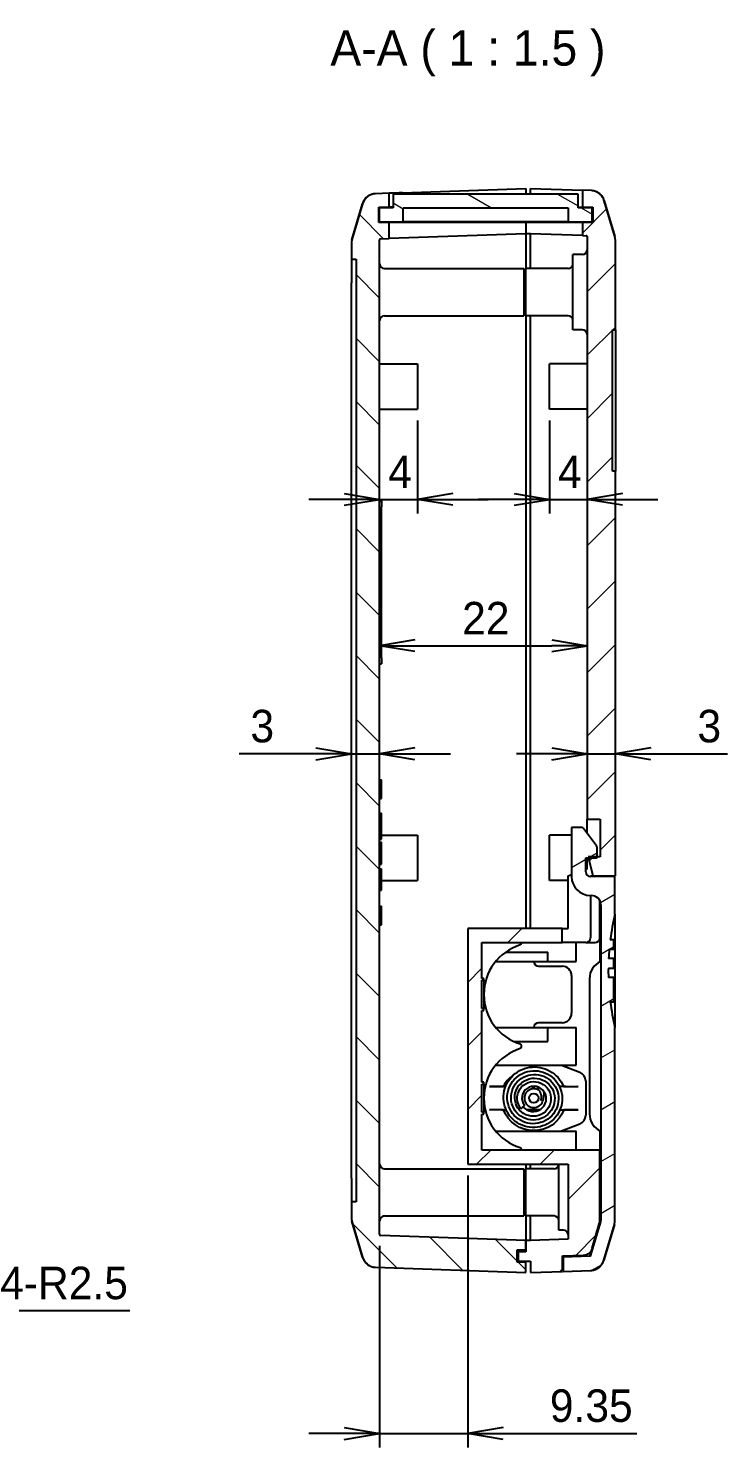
# Model space of a CAD drawing. Header units: millimetres. Extents: x 22 to 621, y 9 to 437.
# Drawn here: x 170 to 244.2, y 168.2 to 318.7 of the extents above; entities that cross this region are included whole.
import ezdxf

# ---------------------------------------------------------------- set-up
doc = ezdxf.new("R2010")
doc.units = ezdxf.units.MM
doc.header["$LTSCALE"] = 1.5
for name, color, linetype, lineweight in [('Dimension (ISO)', 7, 'Continuous', 25), ('Hatch (ISO)', 1, 'Continuous', 18), ('Symbol (ISO)', 7, 'Continuous', 25), ('Visible (ISO)', 7, 'Continuous', 25)]:
    doc.layers.add(name, color=color, linetype=linetype, lineweight=lineweight)
doc.styles.add('Label Text (JIS)', font='MS PGothic.ttf')
doc.styles.add('Note Text (JIS)', font='MS PGothic.ttf')
doc.dimstyles.new('Default (JIS)', dxfattribs={"dimscale": 1.5, "dimtxt": 2.3, "dimasz": 2.5, "dimexe": 1, "dimexo": 0.8, "dimgap": 0.8, "dimtad": 1, "dimtoh": 1, "dimrnd": 1e-08, "dimdsep": 46, "dimtxsty": 'Note Text (JIS)', "dimblk": 'OPEN', "dimcen": 0.09, "dimdle": 5, "dimclrd": 100, "dimclre": 100, "dimclrt": 7, "dimadec": 0, "dimazin": 2, "dimtfac": 1, "dimtmove": 0, "dimatfit": 3, "dimldrblk": 'OPEN', "dimfxl": 1, "dimtolj": 1, "dimtzin": 0, "dimlwd": 25, "dimlwe": 25, "dimarcsym": 0})

# ---------------------------------------------------------------- blocks, each defined once
blk = doc.blocks.new('_Open')
at = {"color": 0, "linetype": 'ByBlock', "lineweight": -2}
for p, q in [((-1, 0.167), (0, 0)), ((-1, -0.167), (0, 0)), ((0, 0), (-1, 0))]:
    blk.add_line(p, q, dxfattribs=at)
blk = doc.blocks.new('*D17')
at = {"layer": 'Defpoints', "color": 0}
for p in [(211.28, 278.32), (211.28, 268.74), (207.28, 267.02)]:
    blk.add_point(p, dxfattribs=at)
at = {"layer": 'Dimension (ISO)', "color": 100, "lineweight": 25}
for p, q in [((211.28, 277.12), (211.28, 267.24)), ((203.53, 268.74), (199.78, 268.74)), ((207.28, 268.74), (211.28, 268.74)), ((215.03, 268.74), (218.78, 268.74))]:
    blk.add_line(p, q, dxfattribs=at)
at = {"layer": 'Dimension (ISO)', "color": 100, "lineweight": 25, "xscale": 3.75, "yscale": 3.75, "zscale": 3.75}
blk.add_blockref('_Open', (207.28, 268.74), dxfattribs=at)
at = {"layer": 'Dimension (ISO)', "color": 100, "lineweight": 25, "xscale": 3.75, "yscale": 3.75, "zscale": 3.75, "rotation": 180}
blk.add_blockref('_Open', (211.28, 268.74), dxfattribs=at)
at = {"layer": 'Dimension (ISO)', "color": 7, "lineweight": 25, "insert": (208.19, 271.67), "char_height": 3.45, "attachment_point": 4, "style": 'Note Text (JIS)'}
blk.add_mtext('\\A1;4', dxfattribs=at)
blk = doc.blocks.new('*D18')
at = {"layer": 'Defpoints', "color": 0}
for p in [(225.28, 278.32), (229.28, 268.74), (229.28, 268.74)]:
    blk.add_point(p, dxfattribs=at)
at = {"layer": 'Dimension (ISO)', "color": 100, "lineweight": 25}
for p, q in [((225.28, 277.12), (225.28, 267.24)), ((221.53, 268.74), (217.78, 268.74)), ((225.28, 268.74), (229.28, 268.74)), ((233.03, 268.74), (236.78, 268.74))]:
    blk.add_line(p, q, dxfattribs=at)
at = {"layer": 'Dimension (ISO)', "color": 100, "lineweight": 25, "xscale": 3.75, "yscale": 3.75, "zscale": 3.75}
blk.add_blockref('_Open', (225.28, 268.74), dxfattribs=at)
at = {"layer": 'Dimension (ISO)', "color": 100, "lineweight": 25, "xscale": 3.75, "yscale": 3.75, "zscale": 3.75, "rotation": 180}
blk.add_blockref('_Open', (229.28, 268.74), dxfattribs=at)
at = {"layer": 'Dimension (ISO)', "color": 7, "lineweight": 25, "insert": (226.19, 271.67), "char_height": 3.45, "attachment_point": 4, "style": 'Note Text (JIS)'}
blk.add_mtext('\\A1;4', dxfattribs=at)
blk = doc.blocks.new('*D19')
at = {"layer": 'Defpoints', "color": 0}
for p in [(207.28, 296.28), (204.28, 291.72), (207.28, 241.75)]:
    blk.add_point(p, dxfattribs=at)
at = {"layer": 'Dimension (ISO)', "color": 100, "lineweight": 25}
for p, q in [((204.28, 241.75), (192.38, 241.75)), ((200.53, 241.75), (196.78, 241.75)), ((204.28, 241.75), (207.28, 241.75)), ((211.03, 241.75), (214.78, 241.75))]:
    blk.add_line(p, q, dxfattribs=at)
at = {"layer": 'Dimension (ISO)', "color": 100, "lineweight": 25, "xscale": 3.75, "yscale": 3.75, "zscale": 3.75}
blk.add_blockref('_Open', (204.28, 241.75), dxfattribs=at)
at = {"layer": 'Dimension (ISO)', "color": 100, "lineweight": 25, "xscale": 3.75, "yscale": 3.75, "zscale": 3.75, "rotation": 180}
blk.add_blockref('_Open', (207.28, 241.75), dxfattribs=at)
at = {"layer": 'Dimension (ISO)', "color": 7, "lineweight": 25, "insert": (193.58, 244.67), "char_height": 3.45, "attachment_point": 4, "style": 'Note Text (JIS)'}
blk.add_mtext('\\A1;3', dxfattribs=at)
blk = doc.blocks.new('*D20')
at = {"layer": 'Defpoints', "color": 0}
for p in [(229.28, 253.89), (232.28, 253.89), (232.28, 241.75)]:
    blk.add_point(p, dxfattribs=at)
at = {"layer": 'Dimension (ISO)', "color": 100, "lineweight": 25}
for p, q in [((225.53, 241.75), (221.78, 241.75)), ((229.28, 241.75), (232.28, 241.75)), ((232.28, 241.75), (244.18, 241.75)), ((236.03, 241.75), (239.78, 241.75))]:
    blk.add_line(p, q, dxfattribs=at)
at = {"layer": 'Dimension (ISO)', "color": 100, "lineweight": 25, "xscale": 3.75, "yscale": 3.75, "zscale": 3.75}
blk.add_blockref('_Open', (229.28, 241.75), dxfattribs=at)
at = {"layer": 'Dimension (ISO)', "color": 100, "lineweight": 25, "xscale": 3.75, "yscale": 3.75, "zscale": 3.75, "rotation": 180}
blk.add_blockref('_Open', (232.28, 241.75), dxfattribs=at)
at = {"layer": 'Dimension (ISO)', "color": 7, "lineweight": 25, "insert": (240.98, 244.67), "char_height": 3.45, "attachment_point": 4, "style": 'Note Text (JIS)'}
blk.add_mtext('\\A1;3', dxfattribs=at)
blk = doc.blocks.new('*D21')
at = {"layer": 'Defpoints', "color": 0}
for p in [(207.28, 253.22), (229.28, 253.22), (229.28, 253.22)]:
    blk.add_point(p, dxfattribs=at)
at = {"layer": 'Dimension (ISO)', "color": 100, "lineweight": 25}
blk.add_line((211.03, 253.22), (225.53, 253.22), dxfattribs=at)
at = {"layer": 'Dimension (ISO)', "color": 100, "lineweight": 25, "xscale": 3.75, "yscale": 3.75, "zscale": 3.75, "rotation": 180}
blk.add_blockref('_Open', (207.28, 253.22), dxfattribs=at)
at = {"layer": 'Dimension (ISO)', "color": 100, "lineweight": 25, "xscale": 3.75, "yscale": 3.75, "zscale": 3.75}
blk.add_blockref('_Open', (229.28, 253.22), dxfattribs=at)
at = {"layer": 'Dimension (ISO)', "color": 7, "lineweight": 25, "insert": (216.03, 256.14), "char_height": 3.45, "attachment_point": 4, "style": 'Note Text (JIS)'}
blk.add_mtext('\\A1;22', dxfattribs=at)
blk = doc.blocks.new('*D22')
at = {"layer": 'Defpoints', "color": 0}
for p in [(216.63, 198.22), (207.28, 190.76), (216.63, 169.65)]:
    blk.add_point(p, dxfattribs=at)
at = {"layer": 'Dimension (ISO)', "color": 100, "lineweight": 25}
for p, q in [((216.63, 197.02), (216.63, 168.15)), ((207.28, 189.56), (207.28, 168.15)), ((203.53, 169.65), (199.78, 169.65)), ((207.28, 169.65), (216.63, 169.65)), ((216.63, 169.65), (234.54, 169.65)), ((220.38, 169.65), (224.13, 169.65))]:
    blk.add_line(p, q, dxfattribs=at)
at = {"layer": 'Dimension (ISO)', "color": 100, "lineweight": 25, "xscale": 3.75, "yscale": 3.75, "zscale": 3.75}
blk.add_blockref('_Open', (207.28, 169.65), dxfattribs=at)
at = {"layer": 'Dimension (ISO)', "color": 100, "lineweight": 25, "xscale": 3.75, "yscale": 3.75, "zscale": 3.75, "rotation": 180}
blk.add_blockref('_Open', (216.63, 169.65), dxfattribs=at)
at = {"layer": 'Dimension (ISO)', "color": 7, "lineweight": 25, "insert": (225.33, 172.58), "char_height": 3.45, "attachment_point": 4, "style": 'Note Text (JIS)'}
blk.add_mtext('\\A1;9.35', dxfattribs=at)
blk = doc.blocks.new('*D32')
at = {"layer": 'Defpoints', "color": 0}
for p in [(157.73, 196.72), (158.98, 194.56)]:
    blk.add_point(p, dxfattribs=at)
at = {"layer": 'Dimension (ISO)', "color": 100, "lineweight": 25}
for p, q in [((165.84, 182.67), (160.85, 191.31)), ((180.8, 182.67), (165.84, 182.67))]:
    blk.add_line(p, q, dxfattribs=at)
at = {"layer": 'Dimension (ISO)', "color": 100, "lineweight": 25, "xscale": 3.75, "yscale": 3.75, "zscale": 3.75, "rotation": 120.0000000000111}
blk.add_blockref('_Open', (158.98, 194.56), dxfattribs=at)
at = {"layer": 'Dimension (ISO)', "color": 7, "lineweight": 25, "insert": (167.04, 185.6), "char_height": 3.45, "attachment_point": 4, "style": 'Note Text (JIS)'}
blk.add_mtext('\\A1;4-R2.5', dxfattribs=at)

msp = doc.modelspace()

# ---------------------------------------------------------------- hatches: boundary and pattern name
at = {"layer": 'Hatch (ISO)'}
h = msp.add_hatch(dxfattribs=at)
h.set_pattern_fill('ANSI31', color=256, scale=38.1, angle=270, style=0)
h.set_pattern_definition([(315, (12.515, -53.971), (3.367596, 3.367596), [])])
edge = h.paths.add_edge_path()
edge.add_spline(control_points=[(204.343, 296.287), (204.322, 296.218), (204.307, 296.147), (204.286, 296.004), (204.281, 295.932), (204.281, 295.86)], knot_values=[-0.0432842, -0.0432842, -0.0432842, -0.0432842, -0.0216421, -0.0216421, 0, 0, 0, 0], degree=3, periodic=0)
edge.add_line((204.281, 295.86), (204.281, 294.224))
edge.add_line((204.281, 294.224), (204.781, 294.224))
edge.add_line((204.781, 294.224), (204.781, 194.224))
edge.add_line((204.781, 194.224), (204.281, 194.224))
edge.add_line((204.281, 194.224), (204.281, 192.588))
edge.add_spline(control_points=[(204.281, 192.588), (204.281, 192.516), (204.286, 192.444), (204.307, 192.301), (204.322, 192.23), (204.343, 192.161)], knot_values=[-0.0432842, -0.0432842, -0.0432842, -0.0432842, -0.0216421, -0.0216421, 0, 0, 0, 0], degree=3, periodic=0)
edge.add_line((204.343, 192.161), (205.473, 188.352))
edge.add_spline(control_points=[(205.473, 188.352), (205.506, 188.24), (205.553, 188.132), (205.67, 187.929), (205.74, 187.834), (205.955, 187.607), (206.115, 187.493), (206.471, 187.332), (206.663, 187.287), (206.859, 187.28)], knot_values=[-0.1875661, -0.1875661, -0.1875661, -0.1875661, -0.1523797, -0.1523797, -0.1171933, -0.1171933, -0.0585967, -0.0585967, 0, 0, 0, 0], degree=3, periodic=0)
edge.add_line((206.859, 187.28), (222.781, 186.724))
edge.add_line((222.781, 186.724), (222.781, 187.824))
edge.add_line((222.781, 187.824), (221.881, 187.824))
edge.add_line((221.881, 187.824), (221.881, 189.124))
edge.add_line((221.881, 189.124), (222.781, 189.124))
edge.add_line((222.781, 189.124), (222.781, 190.126))
edge.add_line((222.781, 190.126), (207.377, 190.664))
edge.add_ellipse((207.381, 190.764), major_axis=(-0.0035, -0.0999), ratio=1, start_angle=272, end_angle=360, ccw=False)
edge.add_line((207.281, 190.764), (207.281, 296.283))
edge.add_ellipse((207.381, 296.283), major_axis=(0, 0.1), ratio=1, start_angle=2, end_angle=90, ccw=False)
edge.add_line((207.377, 296.383), (208.281, 296.415))
edge.add_line((208.281, 296.415), (208.281, 298.124))
edge.add_line((208.281, 298.124), (207.181, 298.124))
edge.add_line((207.181, 298.124), (207.181, 299.724))
edge.add_line((207.181, 299.724), (208.281, 299.724))
edge.add_line((208.281, 299.724), (208.281, 301.218))
edge.add_line((208.281, 301.218), (206.859, 301.168))
edge.add_spline(control_points=[(206.859, 301.168), (206.741, 301.164), (206.625, 301.146), (206.399, 301.084), (206.29, 301.039), (206.016, 300.888), (205.865, 300.762), (205.62, 300.457), (205.528, 300.283), (205.473, 300.096)], knot_values=[-0.1875661, -0.1875661, -0.1875661, -0.1875661, -0.1523797, -0.1523797, -0.1171933, -0.1171933, -0.0585967, -0.0585967, 0, 0, 0, 0], degree=3, periodic=0)
edge.add_line((205.473, 300.096), (204.343, 296.287))
h = msp.add_hatch(dxfattribs=at)
h.set_pattern_fill('ANSI31', color=256, scale=38.1, angle=285, style=0)
h.set_pattern_definition([(330, (12.515, -53.971), (2.38125, 4.124446), [])])
h.paths.add_polyline_path([(229.831, 298.174), (229.831, 299.674), (228.331, 299.674), (228.331, 301.124), (208.731, 301.124), (208.731, 299.674), (207.231, 299.674), (207.231, 298.174), (209.781, 298.174), (209.781, 299.674), (227.281, 299.674), (227.281, 298.174)])
h = msp.add_hatch(dxfattribs=at)
h.set_pattern_fill('ANSI31', color=256, scale=38.1, style=0)
h.set_pattern_definition([(45, (12.515, -53.971), (-3.367596, 3.367596), [])])
edge = h.paths.add_edge_path()
edge.add_line((228.781, 301.532), (228.781, 299.724))
edge.add_line((228.781, 299.724), (229.881, 299.724))
edge.add_line((229.881, 299.724), (229.881, 298.124))
edge.add_line((229.881, 298.124), (228.781, 298.124))
edge.add_line((228.781, 298.124), (228.781, 296.729))
edge.add_line((228.781, 296.729), (229.184, 296.715))
edge.add_ellipse((229.181, 296.615), major_axis=(0.0999, -0.0035), ratio=1, start_angle=2, end_angle=90, ccw=False)
edge.add_line((229.281, 296.615), (229.281, 234.824))
edge.add_line((229.281, 234.824), (230.681, 234.824))
edge.add_line((230.681, 234.824), (230.681, 230.824))
edge.add_line((230.681, 230.824), (230.331, 230.824))
edge.add_line((230.331, 230.824), (229.381, 230.824))
edge.add_line((229.381, 230.824), (229.406, 230.724))
edge.add_line((229.406, 230.724), (229.88, 228.824))
edge.add_line((229.88, 228.824), (232.281, 228.824))
edge.add_line((232.281, 228.824), (232.281, 271.724))
edge.add_line((232.281, 271.724), (231.981, 271.724))
edge.add_line((231.981, 271.724), (231.981, 286.724))
edge.add_line((231.981, 286.724), (232.281, 286.724))
edge.add_line((232.281, 286.724), (232.281, 296.192))
edge.add_spline(control_points=[(232.281, 296.192), (232.281, 296.264), (232.276, 296.336), (232.255, 296.479), (232.239, 296.549), (232.219, 296.619)], knot_values=[-0.0432842, -0.0432842, -0.0432842, -0.0432842, -0.0216421, -0.0216421, 0, 0, 0, 0], degree=3, periodic=0)
edge.add_line((232.219, 296.619), (231.089, 300.427))
edge.add_spline(control_points=[(231.089, 300.427), (231.055, 300.54), (231.009, 300.648), (230.892, 300.851), (230.822, 300.946), (230.607, 301.173), (230.446, 301.287), (230.09, 301.448), (229.898, 301.493), (229.703, 301.5)], knot_values=[-0.1875661, -0.1875661, -0.1875661, -0.1875661, -0.1523797, -0.1523797, -0.1171933, -0.1171933, -0.0585967, -0.0585967, 0, 0, 0, 0], degree=3, periodic=0)
edge.add_line((229.703, 301.5), (228.781, 301.532))
edge = h.paths.add_edge_path()
edge.add_line((221.981, 188.924), (221.981, 187.924))
edge.add_line((221.981, 187.924), (223.281, 187.924))
edge.add_line((223.281, 187.924), (223.281, 186.724))
edge.add_line((223.281, 186.724), (226.681, 186.843))
edge.add_line((226.681, 186.843), (226.681, 188.494))
edge.add_line((226.681, 188.494), (228.903, 188.571))
edge.add_ellipse((228.868, 189.571), major_axis=(0.035, -0.999), ratio=1, start_angle=0, end_angle=72.21328)
edge.add_line((229.83, 189.299), (230.593, 191.998))
edge.add_ellipse((229.631, 192.27), major_axis=(0.962, -0.272), ratio=1, start_angle=0, end_angle=15.78672)
edge.add_line((230.631, 192.27), (230.631, 199.724))
edge.add_line((230.631, 199.724), (218.131, 199.724))
edge.add_line((218.131, 199.724), (218.131, 203.524))
edge.add_line((218.131, 203.524), (218.331, 203.524))
edge.add_line((218.331, 203.524), (218.331, 203.724))
edge.add_line((218.331, 203.724), (218.131, 203.724))
edge.add_line((218.131, 203.724), (218.131, 206.724))
edge.add_line((218.131, 206.724), (218.331, 206.724))
edge.add_line((218.331, 206.724), (218.331, 206.924))
edge.add_line((218.331, 206.924), (218.131, 206.924))
edge.add_line((218.131, 206.924), (218.131, 214.524))
edge.add_line((218.131, 214.524), (218.331, 214.524))
edge.add_line((218.331, 214.524), (218.331, 214.724))
edge.add_line((218.331, 214.724), (218.131, 214.724))
edge.add_line((218.131, 214.724), (218.131, 217.724))
edge.add_line((218.131, 217.724), (218.331, 217.724))
edge.add_line((218.331, 217.724), (218.331, 217.924))
edge.add_line((218.331, 217.924), (218.131, 217.924))
edge.add_line((218.131, 217.924), (218.131, 221.724))
edge.add_line((218.131, 221.724), (226.631, 221.724))
edge.add_line((226.631, 221.724), (226.631, 223.224))
edge.add_line((226.631, 223.224), (216.631, 223.224))
edge.add_line((216.631, 223.224), (216.631, 198.224))
edge.add_line((216.631, 198.224), (227.281, 198.224))
edge.add_line((227.281, 198.224), (227.281, 190.266))
edge.add_line((227.281, 190.266), (223.281, 190.126))
edge.add_line((223.281, 190.126), (222.781, 190.126))
edge.add_line((222.781, 190.126), (222.781, 189.124))
edge.add_line((222.781, 189.124), (222.781, 188.924))
edge.add_line((222.781, 188.924), (221.981, 188.924))
h = msp.add_hatch(dxfattribs=at)
h.set_pattern_fill('ANSI31', color=256, scale=38.1, angle=345, style=0)
h.set_pattern_definition([(30, (12.515, -53.971), (-2.38125, 4.124446), [])])
edge = h.paths.add_edge_path()
edge.add_spline(control_points=[(232.169, 191.829), (232.189, 191.899), (232.205, 191.969), (232.226, 192.112), (232.231, 192.184), (232.231, 192.256)], knot_values=[-0.0432842, -0.0432842, -0.0432842, -0.0432842, -0.0216421, -0.0216421, 0, 0, 0, 0], degree=3, periodic=0)
edge.add_line((232.231, 192.256), (232.231, 212.724))
edge.add_ellipse((257.595, 218.724), major_axis=(-25.364, -6), ratio=1, start_angle=353.92219, end_angle=360, ccw=False)
edge.add_line((231.738, 215.443), (232.131, 215.443))
edge.add_line((232.131, 215.443), (232.131, 218.024))
edge.add_line((232.131, 218.024), (231.54, 218.024))
edge.add_ellipse((257.595, 218.724), major_axis=(-26.055, -0.7), ratio=1, start_angle=357.80155, end_angle=360, ccw=False)
edge.add_line((231.533, 219.024), (232.131, 219.024))
edge.add_line((232.131, 219.024), (232.131, 220.024))
edge.add_line((232.131, 220.024), (231.563, 220.024))
edge.add_ellipse((257.595, 218.724), major_axis=(-26.032, 1.3), ratio=1, start_angle=357.79635, end_angle=360, ccw=False)
edge.add_line((231.633, 221.024), (232.131, 221.024))
edge.add_line((232.131, 221.024), (232.131, 222.024))
edge.add_line((232.131, 222.024), (231.741, 222.024))
edge.add_ellipse((257.595, 218.724), major_axis=(3.3, 25.855), ratio=1, start_angle=83.96489, end_angle=90, ccw=False)
edge.add_line((232.231, 224.724), (232.231, 228.724))
edge.add_line((232.231, 228.724), (229.631, 228.724))
edge.add_ellipse((229.631, 229.224), major_axis=(0, -0.5), ratio=1, start_angle=270, end_angle=360, ccw=False)
edge.add_line((229.131, 229.224), (229.131, 230.724))
edge.add_line((229.131, 230.724), (229.406, 230.724))
edge.add_line((229.406, 230.724), (230.331, 230.724))
edge.add_line((230.331, 230.724), (230.331, 230.824))
edge.add_line((230.331, 230.824), (230.331, 231.857))
edge.add_ellipse((230.131, 231.857), major_axis=(0.2, 0), ratio=1, start_angle=0, end_angle=36.8699)
edge.add_line((230.291, 231.977), (228.891, 233.844))
edge.add_ellipse((228.731, 233.724), major_axis=(-0.12, 0.16), ratio=1, start_angle=270, end_angle=323.1301)
edge.add_line((228.731, 233.924), (227.631, 233.924))
edge.add_line((227.631, 233.924), (227.631, 228.724))
edge.add_ellipse((229.631, 228.724), major_axis=(-2, 0), ratio=1, start_angle=0, end_angle=90)
edge.add_line((229.631, 226.724), (229.731, 226.724))
edge.add_ellipse((229.731, 225.724), major_axis=(0, 1), ratio=1, start_angle=270, end_angle=360, ccw=False)
edge.add_line((230.731, 225.724), (230.731, 192.401))
edge.add_spline(control_points=[(230.731, 192.401), (230.731, 192.353), (230.727, 192.305), (230.714, 192.21), (230.703, 192.163), (230.69, 192.117)], knot_values=[-0.0288561, -0.0288561, -0.0288561, -0.0288561, -0.0144281, -0.0144281, 0, 0, 0, 0], degree=3, periodic=0)
edge.add_line((230.69, 192.117), (229.601, 188.447))
edge.add_line((229.601, 188.447), (226.731, 188.347))
edge.add_line((226.731, 188.347), (226.731, 186.846))
edge.add_line((226.731, 186.846), (229.653, 186.948))
edge.add_spline(control_points=[(229.653, 186.948), (229.77, 186.952), (229.887, 186.97), (230.113, 187.033), (230.222, 187.077), (230.496, 187.228), (230.647, 187.355), (230.892, 187.659), (230.983, 187.833), (231.039, 188.021)], knot_values=[-0.1875661, -0.1875661, -0.1875661, -0.1875661, -0.1523797, -0.1523797, -0.1171933, -0.1171933, -0.0585967, -0.0585967, 0, 0, 0, 0], degree=3, periodic=0)
edge.add_line((231.039, 188.021), (232.169, 191.829))

# ---------------------------------------------------------------- linework, layer by layer
at = {"layer": 'Visible (ISO)'}
for p, q in [((208.281, 301.218), (206.859, 301.168)), ((208.281, 299.724), (208.281, 301.218)), ((228.331, 301.124), (208.731, 301.124)), ((208.731, 301.124), (208.731, 299.674)), ((209.72, 301.268), (222.781, 301.724)), ((222.781, 301.724), (222.781, 301.124)), ((223.281, 301.124), (223.281, 301.724)), ((223.281, 301.724), (228.781, 301.532)), ((228.331, 299.674), (228.331, 301.124)), ((228.781, 301.532), (228.781, 299.724)), ((229.703, 301.5), (228.781, 301.532)), ((205.473, 300.096), (204.343, 296.287)), ((204.343, 296.287), (205.466, 300.084)), ((207.181, 298.124), (207.181, 299.724)), ((207.181, 299.724), (208.281, 299.724)), ((208.731, 299.674), (207.231, 299.674)), ((207.231, 299.674), (207.231, 298.174)), ((208.731, 299.724), (208.281, 299.724)), ((209.781, 298.174), (209.781, 299.674)), ((209.781, 299.674), (227.281, 299.674)), ((227.281, 299.674), (227.281, 298.174)), ((228.331, 299.724), (228.781, 299.724)), ((229.831, 299.674), (228.331, 299.674)), ((228.781, 299.724), (229.881, 299.724)), ((229.831, 298.174), (229.831, 299.674)), ((229.881, 299.724), (229.881, 298.124)), ((232.219, 296.619), (231.089, 300.427)), ((231.096, 300.416), (232.219, 296.618)), ((208.281, 298.124), (207.181, 298.124)), ((207.231, 298.174), (209.781, 298.174)), ((208.281, 296.415), (208.281, 298.124)), ((222.781, 298.124), (208.281, 298.124)), ((227.281, 298.174), (209.781, 298.174)), ((222.781, 298.174), (222.781, 298.124)), ((222.781, 298.124), (222.781, 296.921)), ((222.781, 298.124), (222.781, 296.921)), ((228.781, 298.124), (222.781, 298.124)), ((227.281, 298.174), (229.831, 298.174)), ((229.881, 298.124), (228.781, 298.124)), ((228.781, 298.124), (228.781, 296.729)), ((222.781, 296.921), (208.281, 296.415)), ((223.281, 296.921), (222.781, 296.921)), ((222.781, 296.921), (222.781, 293.224)), ((228.781, 296.729), (223.281, 296.921)), ((223.281, 293.224), (223.281, 296.921)), ((228.781, 296.729), (229.184, 296.715)), ((229.281, 296.615), (229.281, 234.824)), ((204.281, 295.86), (204.281, 294.224)), ((207.281, 190.764), (207.281, 296.283)), ((207.377, 296.383), (208.281, 296.415)), ((232.281, 286.724), (232.281, 296.192)), ((204.281, 294.224), (204.781, 294.224)), ((204.281, 294.224), (204.281, 291.724)), ((204.781, 294.224), (204.781, 194.224)), ((227.781, 286.724), (227.781, 294.724)), ((228.781, 294.724), (227.781, 294.724)), ((207.781, 293.224), (222.581, 293.224)), ((222.581, 293.224), (222.581, 288.224)), ((222.781, 288.224), (222.781, 293.224)), ((227.281, 293.224), (222.781, 293.224)), ((204.281, 196.724), (204.281, 291.724)), ((207.781, 288.224), (222.581, 288.224)), ((222.781, 288.224), (222.781, 223.224)), ((222.781, 288.224), (222.781, 223.224)), ((227.281, 288.224), (222.781, 288.224)), ((223.281, 223.224), (223.281, 288.224)), ((228.781, 286.724), (227.781, 286.724)), ((231.981, 271.724), (231.981, 286.724)), ((231.981, 286.724), (232.281, 286.724)), ((232.281, 286.724), (232.281, 284.724)), ((232.281, 284.724), (232.281, 273.724)), ((207.281, 283.124), (211.281, 283.124)), ((211.281, 283.124), (211.281, 278.324)), ((225.281, 278.324), (225.281, 283.124)), ((229.281, 283.124), (225.281, 283.124)), ((207.281, 278.324), (211.281, 278.324)), ((229.281, 278.324), (225.281, 278.324)), ((232.281, 273.724), (232.281, 271.724)), ((232.281, 271.724), (231.981, 271.724)), ((232.281, 228.824), (232.281, 271.724)), ((207.281, 268.604), (207.481, 268.604)), ((207.481, 268.604), (207.481, 267.964)), ((207.481, 251.944), (207.481, 267.964)), ((207.481, 251.944), (207.481, 251.304)), ((207.281, 251.304), (207.481, 251.304)), ((207.281, 238.977), (207.481, 238.977)), ((207.281, 238.763), (207.481, 238.763)), ((207.481, 238.763), (207.481, 238.977)), ((207.481, 237.016), (207.481, 238.763)), ((207.281, 237.016), (207.481, 237.016)), ((207.281, 235.454), (207.481, 235.454)), ((207.281, 234.966), (207.481, 234.966)), ((207.481, 234.966), (207.481, 235.454)), ((207.481, 234.606), (207.481, 234.966)), ((207.281, 234.606), (207.481, 234.606)), ((207.281, 233.535), (207.481, 233.535)), ((207.481, 233.535), (207.481, 234.606)), ((207.481, 233.175), (207.481, 233.535)), ((228.731, 233.924), (227.631, 233.924)), ((227.631, 233.924), (227.631, 228.724)), ((230.291, 231.977), (228.891, 233.844)), ((229.281, 234.824), (230.681, 234.824)), ((229.281, 233.324), (229.281, 234.824)), ((230.681, 234.824), (230.681, 230.824)), ((207.281, 233.175), (207.481, 233.175)), ((207.281, 232.687), (207.481, 232.687)), ((207.281, 232.376), (207.481, 232.376)), ((207.481, 232.687), (207.481, 233.175)), ((207.481, 233.124), (211.281, 233.124)), ((207.481, 230.975), (207.481, 232.376)), ((211.281, 233.124), (211.281, 228.324)), ((225.281, 228.324), (225.281, 233.124)), ((227.631, 233.124), (225.281, 233.124)), ((230.331, 230.724), (230.331, 231.857)), ((207.481, 230.326), (207.481, 230.975)), ((229.131, 229.224), (229.131, 230.724)), ((229.131, 230.724), (230.331, 230.724)), ((229.281, 229.552), (229.281, 230.724)), ((230.681, 230.824), (229.381, 230.824)), ((229.381, 230.824), (229.88, 228.824)), ((207.281, 230.055), (207.481, 230.055)), ((207.281, 229.553), (207.481, 229.553)), ((207.481, 230.055), (207.481, 230.326)), ((207.481, 229.319), (207.481, 229.553)), ((207.481, 228.411), (207.481, 229.319)), ((227.281, 228.824), (227.631, 228.951)), ((229.131, 229.497), (229.281, 229.552)), ((207.481, 227.539), (207.481, 228.411)), ((207.481, 228.324), (211.281, 228.324)), ((207.481, 227.285), (207.481, 227.539)), ((227.281, 228.324), (225.281, 228.324)), ((227.281, 223.224), (227.281, 228.824)), ((229.631, 228.824), (229.631, 228.724)), ((229.631, 228.824), (229.88, 228.824)), ((232.231, 228.724), (229.631, 228.724)), ((229.88, 228.824), (232.281, 228.824)), ((230.631, 228.724), (230.631, 228.824)), ((232.231, 224.724), (232.231, 228.724)), ((207.281, 227.285), (207.481, 227.285)), ((229.631, 226.724), (229.631, 222.224)), ((229.631, 226.724), (229.731, 226.724)), ((230.631, 222.224), (230.631, 226.16)), ((207.281, 225.576), (207.481, 225.576)), ((207.481, 223.831), (207.481, 225.576)), ((230.731, 225.724), (230.731, 192.401)), ((232.231, 224.724), (232.231, 212.724)), ((207.281, 223.831), (207.481, 223.831)), ((207.281, 223.614), (207.481, 223.614)), ((207.481, 223.614), (207.481, 223.831)), ((226.631, 223.224), (216.631, 223.224)), ((216.631, 223.224), (216.631, 198.224)), ((226.631, 221.724), (226.631, 223.224)), ((226.631, 223.224), (227.281, 223.224)), ((218.131, 217.924), (218.131, 221.724)), ((218.131, 221.724), (226.631, 221.724)), ((222.331, 221.665), (222.331, 221.724)), ((229.131, 221.724), (226.631, 221.724)), ((228.131, 219.724), (228.131, 221.724)), ((229.131, 221.724), (230.131, 221.724)), ((230.631, 222.224), (230.631, 219.677)), ((232.131, 222.024), (231.741, 222.024)), ((232.131, 221.024), (232.131, 222.024)), ((220.669, 220.724), (225.131, 220.724)), ((225.131, 219.724), (225.131, 220.724)), ((232.131, 220.024), (231.563, 220.024)), ((231.633, 221.024), (232.131, 221.024)), ((232.131, 219.024), (232.131, 220.024)), ((219.588, 219.724), (225.131, 219.724)), ((224.131, 219.224), (226.631, 219.224)), ((225.131, 219.724), (228.131, 219.724)), ((231.533, 219.024), (232.131, 219.024)), ((218.331, 217.924), (218.131, 217.924)), ((218.131, 214.724), (218.131, 217.724)), ((218.131, 217.724), (218.331, 217.724)), ((218.331, 217.724), (218.331, 217.924)), ((218.331, 217.724), (218.331, 214.724)), ((227.631, 218.224), (227.631, 214.224)), ((229.531, 217.891), (229.531, 203.557)), ((232.131, 218.024), (231.54, 218.024)), ((232.131, 215.443), (232.131, 218.024)), ((231.738, 215.443), (232.131, 215.443)), ((218.331, 214.724), (218.131, 214.724)), ((218.131, 206.924), (218.131, 214.524)), ((218.131, 214.524), (218.331, 214.524)), ((218.331, 214.524), (218.331, 214.724)), ((219.588, 212.724), (225.131, 212.724)), ((226.631, 213.224), (224.131, 213.224)), ((225.131, 211.224), (225.131, 212.724)), ((225.131, 212.724), (228.131, 212.724)), ((228.131, 208.724), (228.131, 212.724)), ((232.231, 192.256), (232.231, 212.724)), ((221.54, 211.224), (225.131, 211.224)), ((222.331, 210.665), (222.331, 210.783)), ((219.588, 208.724), (228.131, 208.724)), ((226.556, 208.724), (228.493, 207.972)), ((218.331, 206.924), (218.131, 206.924)), ((218.131, 203.724), (218.131, 206.724)), ((218.131, 206.724), (218.331, 206.724)), ((218.331, 206.724), (218.331, 206.924)), ((218.331, 206.724), (218.331, 203.724)), ((218.943, 206.464), (218.943, 206.474)), ((218.943, 206.474), (220.415, 206.474)), ((218.953, 206.464), (218.943, 206.464)), ((219.117, 206.464), (218.953, 206.464)), ((220.223, 206.464), (219.117, 206.464)), ((220.641, 206.464), (220.223, 206.464)), ((223.466, 206.474), (223.799, 206.474)), ((227.039, 206.464), (226.347, 206.464)), ((226.778, 206.474), (228.319, 206.474)), ((227.039, 206.464), (228.145, 206.464)), ((228.145, 206.464), (228.309, 206.464)), ((228.319, 206.464), (228.309, 206.464)), ((228.319, 206.474), (228.319, 206.464)), ((229.131, 207.04), (229.131, 203.408)), ((218.331, 203.724), (218.131, 203.724)), ((218.131, 199.724), (218.131, 203.524)), ((218.131, 203.524), (218.331, 203.524)), ((218.331, 203.524), (218.331, 203.724)), ((218.943, 203.974), (218.943, 203.984)), ((218.943, 203.984), (218.953, 203.984)), ((220.415, 203.974), (218.943, 203.974)), ((219.117, 203.984), (218.953, 203.984)), ((220.223, 203.984), (219.117, 203.984)), ((220.223, 203.984), (220.696, 203.984)), ((222.269, 204.108), (222.656, 204.425)), ((224.241, 203.974), (222.889, 203.974)), ((226.406, 203.984), (227.039, 203.984)), ((228.319, 203.974), (226.826, 203.974)), ((227.039, 203.984), (228.145, 203.984)), ((228.145, 203.984), (228.309, 203.984)), ((228.309, 203.984), (228.319, 203.984)), ((228.319, 203.984), (228.319, 203.974)), ((228.493, 202.476), (226.556, 201.724)), ((230.631, 201.771), (230.631, 199.724)), ((219.588, 201.724), (228.131, 201.724)), ((228.131, 199.724), (228.131, 201.724)), ((230.631, 199.724), (218.131, 199.724)), ((222.331, 199.724), (222.331, 199.783)), ((230.631, 192.27), (230.631, 199.724)), ((207.781, 197.724), (222.581, 197.724)), ((216.631, 198.224), (227.281, 198.224)), ((222.581, 197.724), (222.581, 192.724)), ((222.781, 198.224), (222.781, 197.724)), ((222.781, 198.224), (222.781, 197.724)), ((222.781, 192.724), (222.781, 197.724)), ((225.781, 197.724), (222.781, 197.724)), ((223.281, 197.724), (223.281, 198.224)), ((226.281, 191.224), (226.281, 198.224)), ((227.281, 198.224), (227.281, 190.266)), ((204.281, 196.724), (204.281, 194.224)), ((230.69, 196.978), (230.631, 196.977)), ((204.781, 194.224), (204.281, 194.224)), ((204.281, 194.224), (204.281, 192.588)), ((207.781, 192.724), (222.581, 192.724)), ((222.781, 192.724), (222.781, 190.126)), ((225.781, 192.724), (222.781, 192.724)), ((223.281, 190.126), (223.281, 192.724)), ((204.343, 192.161), (205.473, 188.352)), ((205.466, 188.364), (204.343, 192.161)), ((226.781, 191.224), (226.281, 191.224)), ((230.69, 192.117), (229.601, 188.447)), ((229.83, 189.299), (230.593, 191.998)), ((231.039, 188.021), (232.169, 191.829)), ((232.169, 191.83), (231.046, 188.032)), ((222.781, 190.126), (207.377, 190.664)), ((222.781, 189.124), (222.781, 190.126)), ((223.281, 190.126), (222.781, 190.126)), ((222.781, 190.126), (222.781, 188.924)), ((227.281, 190.266), (223.281, 190.126)), ((221.881, 187.824), (221.881, 189.124)), ((221.881, 189.124), (222.781, 189.124)), ((221.981, 189.124), (221.981, 188.924)), ((221.981, 188.924), (221.981, 187.924)), ((222.781, 188.924), (221.981, 188.924)), ((226.681, 188.494), (228.903, 188.571)), ((226.681, 186.843), (226.681, 188.494)), ((226.731, 188.347), (226.731, 188.495)), ((229.601, 188.447), (226.731, 188.347)), ((226.731, 188.347), (226.731, 186.846)), ((227.931, 188.389), (227.931, 188.537)), ((206.859, 187.28), (222.781, 186.724)), ((222.781, 187.824), (221.881, 187.824)), ((221.981, 187.924), (223.281, 187.924)), ((222.781, 187.924), (222.781, 187.824)), ((222.781, 186.724), (222.781, 187.824)), ((223.281, 187.924), (223.281, 186.724)), ((223.281, 186.724), (226.681, 186.843)), ((226.731, 186.846), (229.653, 186.948))]:
    msp.add_line(p, q, dxfattribs=at)
at = {"layer": 'Visible (ISO)', "flags": 128}
for points in [[(206.507, 301.114), (206.278, 301.029), (206.091, 300.926), (205.945, 300.818), (205.834, 300.714), (205.749, 300.62), (205.685, 300.535), (205.597, 300.396), (205.543, 300.289), (205.507, 300.205), (205.466, 300.084)], [(206.859, 301.168), (206.781, 301.163), (206.703, 301.154), (206.626, 301.142), (206.55, 301.125), (206.475, 301.104), (206.401, 301.079), (206.328, 301.051), (206.257, 301.019), (206.188, 300.983), (206.12, 300.943), (206.055, 300.901), (205.992, 300.855), (205.932, 300.805), (205.874, 300.753), (205.82, 300.698), (205.768, 300.64), (205.719, 300.579), (205.673, 300.516), (205.631, 300.45), (205.592, 300.383), (205.557, 300.314), (205.525, 300.243), (205.497, 300.17), (205.473, 300.096)], [(231.089, 300.427), (231.065, 300.502), (231.037, 300.574), (231.005, 300.646), (230.97, 300.715), (230.931, 300.783), (230.888, 300.848), (230.842, 300.912), (230.793, 300.972), (230.741, 301.031), (230.686, 301.086), (230.628, 301.138), (230.568, 301.187), (230.505, 301.233), (230.44, 301.276), (230.373, 301.315), (230.304, 301.351), (230.233, 301.383), (230.16, 301.412), (230.086, 301.436), (230.011, 301.457), (229.935, 301.473), (229.858, 301.486), (229.781, 301.495), (229.703, 301.5)], [(231.096, 300.416), (231.05, 300.549), (231.008, 300.645), (230.941, 300.77), (230.825, 300.936), (230.737, 301.038), (230.618, 301.149), (230.458, 301.265), (230.249, 301.376), (229.994, 301.461), (229.704, 301.5)], [(232.281, 296.192), (232.281, 296.21), (232.28, 296.228), (232.28, 296.246), (232.279, 296.264), (232.278, 296.282), (232.277, 296.3), (232.276, 296.318), (232.274, 296.336), (232.272, 296.354), (232.27, 296.372), (232.268, 296.39), (232.265, 296.407), (232.263, 296.425), (232.26, 296.443), (232.257, 296.461), (232.253, 296.479), (232.25, 296.496), (232.246, 296.514), (232.242, 296.531), (232.238, 296.549), (232.233, 296.566), (232.229, 296.584), (232.224, 296.601), (232.219, 296.619)], [(204.343, 296.287), (204.338, 296.269), (204.333, 296.252), (204.328, 296.235), (204.324, 296.217), (204.32, 296.2), (204.316, 296.182), (204.312, 296.164), (204.309, 296.147), (204.305, 296.129), (204.302, 296.111), (204.299, 296.094), (204.296, 296.076), (204.294, 296.058), (204.292, 296.04), (204.29, 296.022), (204.288, 296.004), (204.286, 295.986), (204.285, 295.968), (204.284, 295.95), (204.283, 295.932), (204.282, 295.914), (204.281, 295.896), (204.281, 295.878), (204.281, 295.86)], [(222.269, 204.108), (222.111, 204.337), (221.99, 204.588), (221.91, 204.856), (221.872, 205.132), (221.88, 205.411), (221.932, 205.685), (222.026, 205.947), (222.16, 206.192), (222.331, 206.412), (222.536, 206.602), (222.767, 206.757), (223.02, 206.875), (223.288, 206.951), (223.566, 206.984), (223.844, 206.972), (224.118, 206.918), (224.38, 206.822), (224.624, 206.688), (224.844, 206.519), (225.037, 206.318), (225.196, 206.091), (225.32, 205.842), (225.404, 205.578), (225.447, 205.304), (225.448, 205.027), (225.407, 204.753), (225.325, 204.488), (225.204, 204.239), (225.047, 204.01), (224.859, 203.807), (224.642, 203.634), (224.402, 203.495), (224.144, 203.392), (223.875, 203.327), (223.598, 203.303), (223.322, 203.319), (223.05, 203.374), (222.788, 203.467), (222.543, 203.597), (222.318, 203.76), (222.119, 203.952), (221.949, 204.172), (221.811, 204.412), (221.707, 204.67), (221.64, 204.939), (221.612, 205.215), (221.621, 205.493), (221.668, 205.766), (221.752, 206.031), (221.87, 206.281), (222.022, 206.514), (222.204, 206.724), (222.411, 206.908), (222.642, 207.063), (222.891, 207.185), (223.154, 207.274), (223.427, 207.327), (223.704, 207.343), (223.981, 207.324), (224.253, 207.269), (224.516, 207.179), (224.765, 207.055), (224.995, 206.901), (225.205, 206.718), (225.389, 206.51), (225.545, 206.28), (225.671, 206.032), (225.764, 205.771), (225.824, 205.499), (225.849, 205.223), (225.839, 204.946), (225.795, 204.671), (225.718, 204.405), (225.607, 204.149), (225.466, 203.91), (225.297, 203.69), (225.102, 203.491), (224.885, 203.319), (224.647, 203.174), (224.394, 203.059), (224.13, 202.975), (223.856, 202.924), (223.579, 202.906), (223.302, 202.921), (223.027, 202.969), (222.762, 203.049), (222.507, 203.161), (222.267, 203.302), (222.046, 203.47), (221.846, 203.663), (221.669, 203.878), (221.52, 204.112), (221.398, 204.362), (221.306, 204.624), (221.245, 204.895), (221.216, 205.172), (221.219, 205.45), (221.253, 205.726), (221.319, 205.997), (221.415, 206.257), (221.541, 206.505), (221.694, 206.738), (221.871, 206.951), (222.072, 207.144), (222.293, 207.313), (222.532, 207.455), (222.785, 207.57), (223.05, 207.657), (223.321, 207.713), (223.599, 207.739), (223.877, 207.734), (224.152, 207.699), (224.423, 207.633), (224.685, 207.539), (224.934, 207.416), (225.169, 207.267), (225.386, 207.093), (225.583, 206.897), (225.758, 206.68), (225.908, 206.446), (226.032, 206.197), (226.129, 205.936), (226.198, 205.667), (226.237, 205.392), (226.246, 205.113), (226.227, 204.836), (226.178, 204.562), (226.1, 204.295), (225.995, 204.037), (225.863, 203.793), (225.706, 203.563), (225.526, 203.35), (225.325, 203.158), (225.105, 202.988), (224.868, 202.842), (224.618, 202.721), (224.356, 202.626), (224.086, 202.558), (223.811, 202.519), (223.533, 202.509), (223.255, 202.527), (222.98, 202.572), (222.712, 202.646), (222.452, 202.747), (222.204, 202.874), (221.971, 203.024), (221.753, 203.198), (221.554, 203.393), (221.376, 203.606), (221.22, 203.837), (221.088, 204.082), (220.981, 204.339), (220.9, 204.605), (220.846, 204.878), (220.819, 205.155), (220.82, 205.433), (220.848, 205.711), (220.903, 205.983), (220.985, 206.249), (221.093, 206.506), (221.225, 206.751), (221.38, 206.982), (221.557, 207.197), (221.754, 207.394), (221.969, 207.57), (222.201, 207.724), (222.446, 207.856), (222.703, 207.964), (222.968, 208.046), (223.241, 208.103), (223.518, 208.133), (223.796, 208.136), (224.074, 208.113), (224.348, 208.064), (224.616, 207.989), (224.875, 207.889), (225.125, 207.764), (225.361, 207.617), (225.582, 207.448), (225.787, 207.259), (225.973, 207.052), (226.139, 206.828), (226.282, 206.59), (226.404, 206.339), (226.501, 206.078), (226.574, 205.81), (226.621, 205.535), (226.643, 205.257), (226.639, 204.979), (226.609, 204.703), (226.554, 204.429), (226.475, 204.162), (226.371, 203.904), (226.244, 203.657), (226.094, 203.421), (225.925, 203.201), (225.736, 202.997), (225.528, 202.81), (225.305, 202.643), (225.068, 202.498), (224.818, 202.375), (224.558, 202.273), (224.291, 202.196), (224.018, 202.144), (223.741, 202.116), (223.462, 202.113), (223.184, 202.135), (222.91, 202.181), (222.64, 202.252), (222.378, 202.346), (222.126, 202.464), (221.885, 202.603), (221.657, 202.763), (221.443, 202.942), (221.247, 203.139), (221.069, 203.354), (220.91, 203.583), (220.772, 203.825), (220.656, 204.077), (220.562, 204.34), (220.491, 204.61), (220.444, 204.884), (220.421, 205.161), (220.423, 205.44), (220.448, 205.718), (220.496, 205.991), (220.568, 206.259), (220.663, 206.52), (220.781, 206.771), (220.919, 207.013), (221.079, 207.242), (221.256, 207.457), (221.451, 207.655), (221.663, 207.836), (221.89, 207.998), (222.129, 208.141), (222.379, 208.262), (222.639, 208.363), (222.907, 208.441), (223.18, 208.496), (223.456, 208.527), (223.735, 208.535), (224.014, 208.52), (224.289, 208.482), (224.561, 208.421), (224.827, 208.336), (225.085, 208.23), (225.332, 208.104), (225.568, 207.956), (225.792, 207.79), (226.002, 207.606), (226.195, 207.405), (226.37, 207.189), (226.527, 206.959), (226.665, 206.716), (226.782, 206.464)], [(222.49, 204.288), (222.678, 204.112), (222.894, 203.971), (223.132, 203.871), (223.383, 203.815), (223.641, 203.805), (223.896, 203.841), (224.141, 203.924), (224.365, 204.05), (224.563, 204.216), (224.725, 204.416), (224.847, 204.642), (224.924, 204.888), (224.952, 205.144), (224.931, 205.4), (224.859, 205.647), (224.742, 205.876), (224.581, 206.078), (224.384, 206.246), (224.158, 206.374), (223.91, 206.455), (223.652, 206.485), (223.392, 206.462), (223.143, 206.386), (222.915, 206.261), (222.717, 206.093), (222.558, 205.886), (222.445, 205.651), (222.382, 205.399), (222.373, 205.14), (222.418, 204.883), (222.513, 204.642), (222.656, 204.425)], [(224.158, 206.074), (224.162, 206.068), (224.172, 206.054), (224.186, 206.034), (224.202, 206.01), (224.219, 205.983), (224.237, 205.952), (224.257, 205.917), (224.277, 205.878), (224.297, 205.834), (224.317, 205.788), (224.336, 205.738), (224.353, 205.685), (224.368, 205.628), (224.381, 205.569), (224.392, 205.508), (224.399, 205.447), (224.402, 205.385), (224.403, 205.324), (224.4, 205.262), (224.393, 205.2), (224.383, 205.139), (224.37, 205.078), (224.353, 205.018), (224.333, 204.959)], [(226.83, 203.984), (226.612, 203.514), (226.326, 203.084), (225.977, 202.701), (225.782, 202.531), (225.575, 202.376), (225.127, 202.116), (224.646, 201.927), (224.141, 201.812), (223.625, 201.775), (223.109, 201.816), (222.605, 201.931), (222.123, 202.121), (221.675, 202.381), (221.274, 202.706), (220.924, 203.088), (220.634, 203.516), (220.411, 203.984)], [(204.281, 192.588), (204.281, 192.57), (204.281, 192.552), (204.282, 192.534), (204.283, 192.516), (204.284, 192.498), (204.285, 192.48), (204.286, 192.462), (204.288, 192.444), (204.29, 192.426), (204.292, 192.408), (204.294, 192.39), (204.296, 192.372), (204.299, 192.354), (204.302, 192.337), (204.305, 192.319), (204.309, 192.301), (204.312, 192.284), (204.316, 192.266), (204.32, 192.248), (204.324, 192.231), (204.328, 192.213), (204.333, 192.196), (204.338, 192.178), (204.343, 192.161)], [(230.731, 192.401), (230.731, 192.389), (230.731, 192.377), (230.73, 192.365), (230.73, 192.353), (230.729, 192.341), (230.728, 192.329), (230.727, 192.317), (230.726, 192.305), (230.725, 192.293), (230.724, 192.281), (230.722, 192.27), (230.72, 192.258), (230.719, 192.246), (230.717, 192.234), (230.715, 192.222), (230.712, 192.21), (230.71, 192.198), (230.708, 192.187), (230.705, 192.175), (230.702, 192.163), (230.699, 192.152), (230.696, 192.14), (230.693, 192.128), (230.69, 192.117)], [(232.169, 191.829), (232.174, 191.847), (232.179, 191.864), (232.183, 191.882), (232.188, 191.899), (232.192, 191.917), (232.196, 191.934), (232.2, 191.952), (232.203, 191.969), (232.207, 191.987), (232.21, 192.005), (232.213, 192.023), (232.215, 192.041), (232.218, 192.058), (232.22, 192.076), (232.222, 192.094), (232.224, 192.112), (232.226, 192.13), (232.227, 192.148), (232.228, 192.166), (232.229, 192.184), (232.23, 192.202), (232.23, 192.22), (232.231, 192.238), (232.231, 192.256)], [(205.466, 188.364), (205.512, 188.231), (205.554, 188.135), (205.621, 188.01), (205.736, 187.844), (205.825, 187.742), (205.944, 187.631), (206.103, 187.515), (206.312, 187.404), (206.568, 187.319), (206.858, 187.28)], [(205.473, 188.352), (205.497, 188.278), (205.525, 188.205), (205.557, 188.134), (205.592, 188.064), (205.631, 187.997), (205.674, 187.931), (205.719, 187.868), (205.768, 187.807), (205.82, 187.749), (205.875, 187.694), (205.933, 187.642), (205.994, 187.592), (206.056, 187.546), (206.121, 187.504), (206.189, 187.464), (206.258, 187.429), (206.329, 187.397), (206.402, 187.368), (206.476, 187.344), (206.551, 187.323), (206.627, 187.306), (206.703, 187.294), (206.781, 187.285), (206.859, 187.28)], [(229.601, 188.447), (229.603, 188.448), (229.605, 188.451), (229.606, 188.455), (229.608, 188.461), (229.61, 188.469), (229.612, 188.478), (229.613, 188.489), (229.615, 188.502), (229.616, 188.516), (229.618, 188.532), (229.619, 188.55), (229.621, 188.569), (229.622, 188.59), (229.624, 188.613), (229.625, 188.638), (229.627, 188.664), (229.628, 188.691), (229.629, 188.721), (229.63, 188.752), (229.632, 188.785), (229.633, 188.819), (229.634, 188.855), (229.635, 188.892), (229.636, 188.931)], [(229.653, 186.948), (229.731, 186.953), (229.809, 186.962), (229.886, 186.975), (229.962, 186.991), (230.037, 187.012), (230.111, 187.037), (230.184, 187.065), (230.255, 187.097), (230.324, 187.133), (230.392, 187.173), (230.457, 187.216), (230.519, 187.262), (230.58, 187.311), (230.637, 187.363), (230.692, 187.418), (230.744, 187.476), (230.793, 187.537), (230.839, 187.6), (230.881, 187.666), (230.92, 187.733), (230.955, 187.803), (230.987, 187.874), (231.015, 187.946), (231.039, 188.021)], [(230.004, 187.003), (230.234, 187.087), (230.421, 187.191), (230.567, 187.299), (230.678, 187.402), (230.763, 187.497), (230.827, 187.581), (230.915, 187.72), (230.969, 187.827), (231.004, 187.911), (231.046, 188.032)]]:
    msp.add_lwpolyline(points, dxfattribs=at)
at = {"layer": 'Visible (ISO)'}
msp.add_circle((223.631, 205.224), 0.5, dxfattribs=at)
for centre, radius, start, end in [((229.181, 296.615), 0.1, 0, 88), ((207.381, 296.283), 0.1, 92, 180), ((228.781, 295.224), 0.5, 270, 0), ((207.781, 293.724), 0.5, 180, 270), ((227.281, 293.724), 0.5, 270, 0), ((207.781, 287.724), 0.5, 90, 180), ((227.281, 287.724), 0.5, 0, 90), ((228.781, 286.224), 0.5, 0, 90), ((228.731, 233.724), 0.2, 36.8699, 90), ((230.131, 231.857), 0.2, 0, 36.8699), ((229.631, 229.224), 0.5, 180, 270), ((229.631, 228.724), 2, 180, 270), ((229.731, 225.724), 1, 0, 90), ((257.595, 218.724), 26.064, 166.69115, 172.72626), ((223.831, 216.224), 5.5, 107.35226, 252.64774), ((222.131, 221.665), 0.2, 287.35226, 0), ((229.131, 222.224), 0.5, 270, 0), ((230.131, 222.224), 0.5, 270, 0), ((257.595, 218.724), 26.064, 174.93744, 177.14109), ((224.131, 219.724), 0.5, 180, 270), ((226.631, 218.224), 1, 0, 90), ((231.531, 217.891), 2, 113.57818, 180), ((257.595, 218.724), 26.064, 179.34051, 181.53896), ((257.595, 218.724), 26.064, 187.23104, 193.30885), ((226.631, 214.224), 1, 270, 0), ((224.131, 212.724), 0.5, 90, 180), ((222.131, 210.783), 0.2, 0, 72.64774), ((223.831, 205.224), 5.5, 107.35226, 252.64774), ((222.131, 210.665), 0.2, 287.35226, 0), ((228.131, 207.04), 1, 0, 68.77634), ((222.485, 205.656), 2.225, 119.70669, 158.70959), ((222.485, 205.656), 1.725, 14.00504, 26.36285), ((223.631, 205.224), 1, 58.16552, 339.34468), ((222.485, 205.656), 2.225, 339.34468, 7.59589), ((228.131, 203.408), 1, 291.22366, 0), ((231.531, 203.557), 2, 180, 246.42182), ((222.131, 199.783), 0.2, 0, 72.64774), ((207.781, 198.224), 0.5, 180, 270), ((225.781, 198.224), 0.5, 270, 0), ((207.781, 192.224), 0.5, 90, 180), ((225.781, 192.224), 0.5, 0, 90), ((226.781, 190.724), 0.5, 0, 90), ((229.631, 192.27), 1, 344.21328, 0), ((207.381, 190.764), 0.1, 180, 268), ((228.868, 189.571), 1, 272, 344.21328)]:
    msp.add_arc(centre, radius, start, end, dxfattribs=at)
msp.add_ellipse((210.069, 291.274), major_axis=(-286.537, -10.006), ratio=0.0348783, start_param=4.712389, end_param=4.7174119, dxfattribs=at)

# ---------------------------------------------------------------- texts
at = {"layer": 'Symbol (ISO)', "insert": (202.059, 313.628), "char_height": 3.75, "attachment_point": 7, "style": 'Label Text (JIS)'}
msp.add_mtext('A-A ( 1 : 1.5 )', dxfattribs=at)

# ---------------------------------------------------------------- dimensions: what is measured, and where the dimension line sits
at = {"layer": 'Dimension (ISO)', "color": 100, "lineweight": 25}
for base, p1, p2, override, picture, middle in [((207.281, 241.749), (204.281, 291.724), (207.281, 296.283), {"dimtoh": 0, "dimdec": 2, "dimse1": 1, "dimse2": 1, "dimtp": 0, "dimtm": 0, "dimtdec": 2, "dimatfit": 2}, '*D19', (194.581, 241.749)), ((229.281, 268.741), (225.281, 278.324), (229.281, 268.741), {"dimtoh": 0, "dimdec": 2, "dimse2": 1, "dimtp": 0, "dimtm": 0, "dimtdec": 2, "dimatfit": 2}, '*D18', (227.281, 268.741)), ((232.281, 241.749), (229.281, 253.892), (232.281, 253.892), {"dimtoh": 0, "dimdec": 2, "dimse1": 1, "dimse2": 1, "dimtp": 0, "dimtm": 0, "dimtdec": 2, "dimatfit": 2}, '*D20', (241.981, 241.749))]:
    dim = msp.add_linear_dim(base=base, p1=p1, p2=p2, angle=180, dimstyle='Default (JIS)', override=override, dxfattribs=at)
    dim.commit()
    dim.dimension.update_dxf_attribs({"geometry": picture, "text_midpoint": middle, "dimtype": 160})
for base, p1, p2, override, picture, middle in [((211.281, 268.742), (207.281, 267.017), (211.281, 278.324), {"dimtoh": 0, "dimdec": 2, "dimse1": 1, "dimtp": 0, "dimtm": 0, "dimtdec": 2, "dimatfit": 2}, '*D17', (209.281, 268.742)), ((229.281, 253.217), (207.281, 253.217), (229.281, 253.217), {"dimtoh": 0, "dimdec": 2, "dimse1": 1, "dimse2": 1, "dimtp": 0, "dimtm": 0, "dimtdec": 2, "dimatfit": 2}, '*D21', (218.281, 253.217)), ((216.631, 169.653), (207.281, 190.764), (216.631, 198.224), {"dimtoh": 0, "dimdec": 2, "dimtp": 0, "dimtm": 0, "dimtdec": 2, "dimatfit": 2}, '*D22', (229.34, 169.653))]:
    dim = msp.add_linear_dim(base=base, p1=p1, p2=p2, dimstyle='Default (JIS)', override=override, dxfattribs=at)
    dim.commit()
    dim.dimension.update_dxf_attribs({"geometry": picture, "text_midpoint": middle, "dimtype": 160})
dim = msp.add_radius_dim(center=(157.727, 196.724), mpoint=(158.977, 194.559), text='4-<>', dimstyle='Default (JIS)', override={"dimtih": 1, "dimdec": 2, "dimcen": 0, "dimtp": 0, "dimtm": 0, "dimtdec": 2, "dimtofl": 0}, dxfattribs=at)
dim.commit()
dim.dimension.update_dxf_attribs({"geometry": '*D32', "text_midpoint": (173.918, 182.671), "dimtype": 164})

doc.saveas('drawing.dxf')
